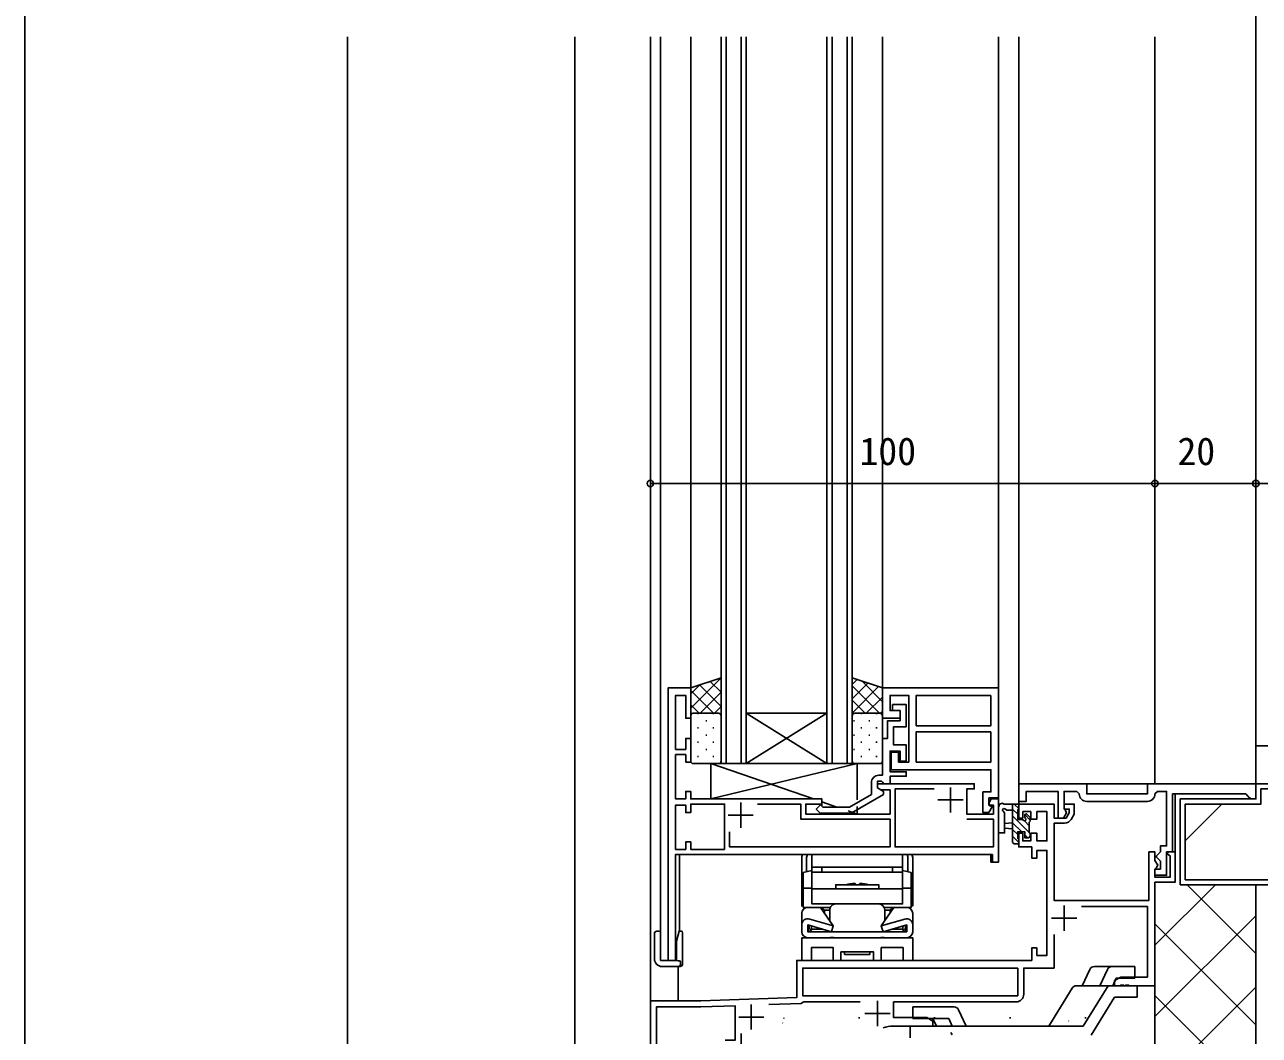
# Model space of a CAD drawing. Units: millimetres, scale not verified. Extents: x -437 to 438, y -344 to 341.
# Drawn here: x -436.8 to -192.1, y -206.9 to -6.7 of the extents above; entities that cross this region are included whole.
import ezdxf
from ezdxf.enums import TextEntityAlignment as Align

# ---------------------------------------------------------------- set-up
doc = ezdxf.new("R2010")
doc.units = ezdxf.units.MM
doc.header["$LTSCALE"] = 2
for name, color, linetype in [('0-2_YKK_11', 7, 'Continuous'), ('0-3_YKK_12', 2, 'Continuous'), ('0-4_YKK_13', 4, 'Continuous'), ('0-6_YKK_D', 6, 'Continuous'), ('0-7_YKK_ZWAK', 7, 'Continuous'), ('0-8_YSS_K', 3, 'Continuous')]:
    doc.layers.add(name, color=color, linetype=linetype)
doc.styles.add('ＭＳ ゴシック', font='')
doc.styles.get('ＭＳ ゴシック').set_extended_font_data('MS Gothic')

msp = doc.modelspace()

# ---------------------------------------------------------------- linework, layer by layer
at = {"layer": '0-2_YKK_11'}
for p, q in [((-253.3, -157.787), (-253.3, -162.787)), ((-294.9, -160.787), (-294.9, -165.787)), ((-255.8, -160.287), (-250.8, -160.287)), ((-226.3, -160.587), (-214.3, -160.587)), ((-297.4, -163.287), (-292.4, -163.287)), ((-230.8, -181.187), (-230.8, -186.187)), ((-233.3, -183.687), (-228.3, -183.687)), ((-267.8, -200.087), (-267.8, -205.087)), ((-292.8, -200.787), (-292.8, -205.787)), ((-270.3, -202.587), (-265.3, -202.587)), ((-295.3, -203.287), (-290.3, -203.287))]:
    msp.add_line(p, q, dxfattribs=at)
for points in [[(-245, -171.087), (-307.8, -171.087), (-307.8, -192.087), (-309.3, -192.087), (-309.3, -138.087), (-304.8, -138.087), (-304.8, -144.087), (-305.8, -144.087), (-305.8, -139.587), (-307.8, -139.587), (-307.8, -150.287), (-305.8, -150.287), (-305.8, -148.087), (-304.8, -148.087), (-304.8, -152.787), (-305.8, -152.787), (-305.8, -151.287), (-307.8, -151.287), (-307.8, -160.087), (-305.8, -160.087), (-305.8, -158.587), (-304.8, -158.587), (-304.8, -160.087), (-278.8, -160.087), (-278.8, -161.087), (-282, -161.087), (-282, -163.087), (-265.3, -163.087), (-265.3, -158.287), (-267.107, -158.287), (-267.8, -157.887), (-267.8, -157.087), (-248.6, -157.087), (-248.6, -158.087), (-250.1, -158.087), (-250.1, -163.087), (-244.8, -163.087), (-244.8, -161.287), (-245.527, -161.287), (-245.723, -160.946)], [(-267.5, -155.387), (-266.8, -155.387), (-266.8, -148.087), (-265.8, -148.087), (-265.8, -144.587), (-263.3, -144.587), (-263.3, -142.587), (-264.8, -142.587), (-264.8, -141.387), (-262.1, -141.387), (-262.1, -145.787), (-264.6, -145.787), (-264.6, -149.387), (-262.1, -149.387), (-262.1, -152.587), (-263.3, -152.587), (-263.3, -150.587), (-265.3, -150.587), (-265.3, -154.687), (-262.1, -154.687), (-262.1, -155.587), (-265.3, -155.587), (-265.3, -157.087), (-266.5, -157.087), (-266.8, -156.787), (-267, -156.587), (-267.8, -156.587), (-267.8, -157.887), (-266.6, -158.579), (-266.6, -159.179)], [(-266.6, -159.179), (-273.021, -162.887), (-279.149, -162.887), (-279.924, -162.111), (-279.076, -161.262), (-278.651, -161.687), (-273.343, -161.687), (-269, -159.179), (-269, -156.887)], [(-256.586, -158.087), (-264.3, -158.087), (-264.3, -169.587), (-244.8, -169.587), (-244.8, -164.087), (-250.1, -164.087)], [(-192.8, -157.087), (-214.3, -157.087), (-214.3, -159.087), (-226.3, -159.087), (-226.3, -157.087), (-239.8, -157.087), (-239.8, -160.587), (-238.3, -160.587), (-238.3, -158.587), (-232, -158.587), (-232, -163.887), (-230.949, -163.887), (-230.34, -162.832), (-230.55, -162.387), (-230.8, -162.091), (-230.8, -158.587), (-228.3, -158.587), (-227.8, -159.087)], [(-212.8, -159.087), (-212.3, -158.587), (-210.5, -158.587), (-210.5, -169.387), (-211.7, -169.387), (-211.7, -170.587), (-212, -170.887), (-212.5, -171.387), (-212.5, -171.587), (-212, -172.087), (-211.7, -172.387), (-211.7, -173.987), (-212.8, -173.987), (-212.8, -175.187), (-210.5, -175.187), (-210.5, -170.587), (-209.3, -170.587), (-209.3, -159.087), (-194.8, -159.087), (-194.3, -159.587), (-193.8, -160.087), (-192.8, -160.087), (-192.8, -157.087)], [(-297.1, -166.623), (-297.1, -169.587), (-265.3, -169.587), (-265.3, -164.087), (-283, -164.087), (-283, -161.087), (-291.564, -161.087)], [(-245.723, -160.946), (-245.227, -160.087), (-243.8, -160.087), (-243.8, -172.587), (-245, -172.587), (-245, -171.087)], [(-239, -162.587), (-239, -163.887), (-239.8, -163.887), (-239.8, -161.087), (-232.8, -161.087), (-232.8, -163.887), (-230.417, -163.887), (-229.8, -162.819), (-229.8, -162.087), (-230.8, -162.087), (-230.8, -161.087), (-228.8, -161.087), (-228.8, -163.087), (-229.406, -164.137)], [(-312.8, -212.087), (-312.8, -200.087), (-302.8, -200.087), (-283.8, -199.423), (-283.8, -192.087), (-237.2, -192.087), (-237.2, -189.587), (-236.2, -189.587), (-236.2, -191.087), (-234.2, -191.087), (-234.2, -170.287), (-236.2, -170.287), (-236.2, -171.787), (-237.2, -171.787), (-237.2, -169.587), (-239.8, -169.587), (-239.8, -166.887), (-239, -166.887), (-239, -168.387), (-237.4, -168.387), (-237.4, -166.887), (-236.2, -166.887), (-236.2, -168.387), (-234.2, -168.387), (-234.2, -162.587), (-236.2, -162.587), (-236.2, -164.087), (-237.4, -164.087), (-237.4, -162.587), (-239, -162.587)], [(-230.705, -164.887), (-232.8, -164.887), (-232.8, -180.187), (-214, -180.187), (-214, -170.587), (-212.8, -170.587), (-212.8, -172.267), (-212.24, -173.237), (-212.5, -173.687), (-212.8, -173.987), (-212.8, -175.587), (-209.8, -175.587), (-209.8, -171.348), (-210.34, -171.037), (-210.22, -170.587), (-208.8, -170.587), (-208.8, -176.587), (-212.8, -176.587), (-212.8, -197.087), (-217.842, -197.087), (-218.025, -196.967), (-218.575, -196.967), (-218.758, -197.087), (-218.842, -197.087), (-219.025, -196.967), (-219.575, -196.967), (-219.758, -197.087), (-220.8, -197.087), (-220.8, -196.087), (-219.588, -195.387), (-214.3, -195.387), (-214.3, -181.387), (-227.353, -181.387)], [(-232.8, -186.959), (-232.8, -193.587), (-238.8, -193.587), (-238.8, -198.787)], [(-271.247, -200.287), (-282.377, -200.287), (-282.639, -200.439), (-282.89, -200.592), (-289.304, -200.816)], [(-240.3, -200.287), (-264.6, -200.287), (-264.6, -203.387), (-258.012, -203.387), (-256.8, -204.087), (-256.8, -205.087), (-264.702, -205.087)], [(-298, -207.887), (-296, -207.887), (-296, -201.05), (-302.779, -201.287), (-311.6, -201.287), (-311.6, -210.887)], [(-294.8, -206.559), (-294.8, -209.087)]]:
    msp.add_lwpolyline(points, dxfattribs=at)
for points in [[(-243.8, -138.087), (-266.8, -138.087), (-266.8, -144.087), (-263.3, -144.087), (-263.3, -142.587), (-265.3, -142.587), (-265.3, -139.587), (-261.6, -139.587), (-261.6, -152.787), (-263.6, -152.787), (-263.6, -150.787), (-265.1, -150.787), (-265.1, -154.287), (-245.3, -154.287), (-245.3, -158.687), (-246.9, -158.687), (-246.9, -162.787), (-245.753, -162.787), (-245.09, -161.639), (-245.7, -161.287), (-245.7, -159.887), (-243.8, -159.887)], [(-245.3, -139.587), (-260.1, -139.587), (-260.1, -145.587), (-245.3, -145.587)], [(-245.3, -146.787), (-260.1, -146.787), (-260.1, -152.787), (-245.3, -152.787)], [(-298.1, -170.087), (-298.1, -161.087), (-304.8, -161.087), (-304.8, -162.787), (-305.8, -162.787), (-305.8, -161.287), (-307.8, -161.287), (-307.8, -170.087), (-305.8, -170.087), (-305.8, -168.587), (-304.8, -168.587), (-304.8, -170.087)], [(-240, -193.587), (-282.6, -193.587), (-282.6, -199.087), (-240, -199.087)]]:
    msp.add_lwpolyline(points, close=True, dxfattribs=at)
for centre, radius, start, end in [((-267.5, -156.887), 1.5, 90.00001, 179.99999), ((-226.3, -159.087), 1.5, 180.00002, 270), ((-214.3, -159.087), 1.5, 270, 0), ((-230.705, -163.387), 1.5, 269.99999, 330.00001), ((-240.3, -198.787), 1.5, 270.00001, 359.99999), ((-264.702, -210.287), 5.2, 90.00002, 111.91926)]:
    msp.add_arc(centre, radius, start, end, dxfattribs=at)
at = {"layer": '0-3_YKK_12'}
for p, q in [((-192.8, 134.413), (-192.8, -23.087)), ((-312.8, -200.387), (-312.8, -9.087)), ((-310.8, -192.087), (-310.8, -9.087)), ((-304.8, -9.087), (-304.8, -138.087)), ((-298.8, -9.087), (-298.8, -153.087)), ((-297.8, -9.087), (-297.8, -153.087)), ((-294.8, -9.087), (-294.8, -153.087)), ((-293.8, -9.087), (-293.8, -153.087)), ((-277.8, -9.087), (-277.8, -153.087)), ((-276.8, -9.087), (-276.8, -153.087)), ((-273.8, -9.087), (-273.8, -153.087)), ((-272.8, -9.087), (-272.8, -153.087)), ((-266.8, -138.087), (-266.8, -9.087)), ((-243.8, -9.087), (-243.8, -138.587)), ((-239.8, -157.587), (-239.8, -9.087)), ((-212.8, -9.087), (-212.8, -157.087)), ((-192.8, -9.087), (-192.8, -157.087)), ((-192.8, -26.087), (-192.8, -149.587)), ((-305.3, -138.087), (-304.8, -138.087)), ((-266.8, -138.087), (-266.3, -138.087)), ((-293.8, -143.087), (-277.8, -143.087)), ((-293.8, -143.087), (-277.8, -153.087)), ((-293.8, -153.087), (-277.8, -143.087)), ((-192.8, -149.587), (-172.4, -149.587)), ((-298.8, -153.087), (-272.8, -153.087)), ((-239.3, -157.087), (-239.8, -157.087)), ((-213.8, -157.087), (-226.8, -157.087)), ((-192.8, -157.087), (-193.3, -157.087)), ((-243.8, -159.387), (-243.8, -160.387)), ((-243.8, -161.087), (-243.6, -161.087)), ((-240.1, -161.087), (-239.8, -161.087)), ((-239.8, -159.087), (-239.8, -161.087)), ((-208.8, -170.887), (-208.8, -159.087)), ((-307, -186.287), (-307, -171.087)), ((-245.3, -172.587), (-245.3, -171.087)), ((-281.85, -174.512), (-281.85, -171.887)), ((-280.8, -173.587), (-262.8, -173.587)), ((-278.8, -173.587), (-278.8, -174.587)), ((-264.8, -174.587), (-264.8, -173.587)), ((-261.75, -171.887), (-261.75, -174.512)), ((-244.7, -172.587), (-245.3, -172.587)), ((-280.8, -177.787), (-282.5, -177.787)), ((-280.8, -177.887), (-262.8, -177.887)), ((-272.35, -176.787), (-272.05, -177.087)), ((-271.55, -177.087), (-271.25, -176.787)), ((-261.1, -177.787), (-262.8, -177.787)), ((-282.8, -182.787), (-282.8, -185.016)), ((-279.05, -181.587), (-276.55, -185.247)), ((-264.55, -181.587), (-267.05, -185.247)), ((-260.8, -185.016), (-260.8, -182.787)), ((-282.8, -186.387), (-282.8, -185.016)), ((-281.45, -186.244), (-281.45, -185.171)), ((-278.651, -185.887), (-280.85, -185.887)), ((-264.949, -185.887), (-262.75, -185.887)), ((-262.15, -185.171), (-262.15, -186.244)), ((-260.8, -185.016), (-260.8, -186.387)), ((-277.399, -187.587), (-281.6, -187.587)), ((-277.25, -186.387), (-277.25, -186.293)), ((-267.399, -187.587), (-276.201, -187.587)), ((-266.35, -186.387), (-266.35, -186.293)), ((-262, -187.587), (-266.201, -187.587)), ((-310.8, -192.087), (-309, -192.087)), ((-307.6, -192.087), (-308.1, -192.087)), ((-307.8, -191.787), (-307.8, -192.087)), ((-307.3, -193.287), (-307.3, -200.087))]:
    msp.add_line(p, q, dxfattribs=at)
for points in [[(-309, -138.087), (-309.3, -138.087), (-309.3, -138.387)], [(-280.8, -174.587), (-280.8, -171.087), (-262.8, -171.087), (-262.8, -174.587)], [(-282.8, -171.887), (-282.8, -181.287), (-282.5, -181.287)], [(-260.8, -171.887), (-260.8, -181.287), (-261.1, -181.287)], [(-243.8, -172.287), (-243.8, -172.587), (-244.1, -172.587)], [(-277.141, -181.587), (-282.5, -181.587), (-282.5, -174.687), (-280.8, -174.231)], [(-266.459, -181.587), (-261.1, -181.587), (-261.1, -174.687), (-262.8, -174.231)], [(-275.85, -177.887), (-276.05, -177.687), (-276.05, -177.087), (-267.55, -177.087), (-267.55, -177.687), (-267.75, -177.887)], [(-278.3, -182.685), (-278.3, -182.087), (-278.8, -181.587), (-278.8, -181.953)], [(-277.25, -184.222), (-277.25, -182.087), (-278.3, -182.087)], [(-266.35, -184.222), (-266.35, -182.087), (-265.3, -182.087)], [(-265.3, -182.685), (-265.3, -182.087), (-264.8, -181.587), (-264.8, -181.953)], [(-281.224, -183.877), (-276.55, -185.247), (-276.926, -186.387), (-281.6, -185.032), (-281.6, -186.387), (-262, -186.387), (-262, -185.032), (-266.674, -186.387), (-267.05, -185.247), (-262.376, -183.877)], [(-281.35, -185.135), (-281.35, -185.687), (-280.65, -186.387)], [(-280.85, -185.264), (-280.85, -185.887), (-281.145, -186.182)], [(-262.25, -185.135), (-262.25, -185.687), (-262.95, -186.387)], [(-262.75, -185.249), (-262.75, -185.887), (-262.455, -186.182)]]:
    msp.add_lwpolyline(points, dxfattribs=at)
for points in [[(-280.8, -174.587), (-262.8, -174.587), (-262.8, -180.887), (-280.8, -180.887)], [(-282.8, -187.587), (-260.8, -187.587), (-260.8, -192.087), (-262.73, -192.087), (-262.73, -189.517), (-267.05, -189.517), (-267.05, -192.087), (-268.55, -192.087), (-268.55, -190.387), (-275.05, -190.387), (-275.05, -192.087), (-276.55, -192.087), (-276.55, -189.517), (-280.87, -189.517), (-280.87, -192.087), (-282.8, -192.087)], [(-269.3, -190.387), (-274.3, -190.387), (-274.3, -190.887), (-269.3, -190.887)]]:
    msp.add_lwpolyline(points, close=True, dxfattribs=at)
for centre, radius, start, end in [((-280.8, -171.887), 2, 156.42183, 180.00002), ((-279.85, -171.887), 2, 156.42183, 180.00002), ((-263.75, -171.887), 2, 0, 23.57819), ((-262.8, -171.887), 2, 0, 23.57819), ((-271.8, -184.589), 7.823, 94.03607, 106.44467), ((-271.8, -184.589), 7.823, 73.55535, 85.96395), ((-276.05, -182.087), 1.2, 89.99998, 180.00002), ((-267.55, -182.087), 1.2, 0, 89.99998), ((-281.6, -182.787), 1.2, 89.99998, 180.00002), ((-262, -182.787), 1.2, 0, 89.99998), ((-281.6, -185.016), 1.2, 71.7432, 180.00002), ((-262, -185.016), 1.2, 0, 108.25682), ((-281.6, -186.387), 1.2, 180.00002, 270), ((-276.8, -190.117), 2.6, 76.67464, 103.32538), ((-266.8, -190.117), 2.6, 76.67464, 103.32538), ((-262, -186.387), 1.2, 270, 0)]:
    msp.add_arc(centre, radius, start, end, dxfattribs=at)
at = {"layer": '0-4_YKK_13'}
for p, q in [((-304.8, -142.116), (-298.8, -136.116)), ((-298.8, -138.944), (-300.943, -136.801)), ((-298.8, -136.116), (-298.822, -136.094)), ((-272.8, -137.4), (-271.815, -136.415)), ((-266.8, -140.832), (-270.918, -136.714)), ((-304.8, -139.288), (-302.998, -137.486)), ((-304.8, -138.087), (-304.8, -143.587)), ((-300.315, -143.087), (-304.8, -138.601)), ((-298.8, -141.773), (-303.065, -137.508)), ((-302.942, -143.087), (-298.8, -138.944)), ((-272.8, -140.229), (-269.693, -137.122)), ((-267.374, -143.087), (-272.8, -137.66)), ((-272.8, -143.057), (-267.572, -137.829)), ((-266.8, -138.087), (-266.8, -143.587)), ((-303.143, -143.087), (-304.8, -141.43)), ((-300.114, -143.087), (-298.8, -141.773)), ((-270.202, -143.087), (-272.8, -140.489)), ((-270.001, -143.087), (-266.8, -139.886)), ((-304.8, -152.587), (-304.8, -143.587)), ((-304.3, -143.087), (-299.3, -143.087)), ((-303.445, -143.182), (-303.245, -143.182)), ((-300.415, -143.182), (-300.215, -143.182)), ((-298.8, -143.587), (-298.8, -152.587)), ((-272.749, -143.368), (-272.8, -143.317)), ((-272.8, -143.587), (-272.8, -152.587)), ((-267.3, -143.087), (-272.3, -143.087)), ((-271.115, -143.182), (-270.915, -143.182)), ((-268.085, -143.182), (-267.885, -143.182)), ((-267.186, -143.1), (-266.8, -142.714)), ((-266.8, -152.587), (-266.8, -143.587)), ((-304.8, -144.597), (-304.66, -144.597)), ((-303.445, -146.012), (-303.245, -146.012)), ((-301.83, -144.597), (-301.63, -144.597)), ((-300.415, -146.012), (-300.215, -146.012)), ((-272.53, -144.597), (-272.33, -144.597)), ((-271.115, -146.012), (-270.915, -146.012)), ((-269.5, -144.597), (-269.3, -144.597)), ((-268.085, -146.012), (-267.885, -146.012)), ((-304.8, -147.427), (-304.66, -147.427)), ((-303.445, -148.842), (-303.245, -148.842)), ((-301.83, -147.427), (-301.63, -147.427)), ((-300.415, -148.842), (-300.215, -148.842)), ((-272.53, -147.427), (-272.33, -147.427)), ((-271.115, -148.842), (-270.915, -148.842)), ((-269.5, -147.427), (-269.3, -147.427)), ((-268.085, -148.842), (-267.885, -148.842)), ((-304.8, -150.257), (-304.66, -150.257)), ((-303.445, -151.672), (-303.245, -151.672)), ((-301.83, -150.257), (-301.63, -150.257)), ((-300.415, -151.672), (-300.215, -151.672)), ((-272.53, -150.257), (-272.33, -150.257)), ((-271.115, -151.672), (-270.915, -151.672)), ((-269.5, -150.257), (-269.3, -150.257)), ((-268.085, -151.672), (-267.885, -151.672)), ((-299.3, -153.087), (-304.3, -153.087)), ((-300.8, -153.087), (-300.8, -160.087)), ((-300.8, -153.087), (-271.8, -153.087)), ((-280.5, -160.087), (-300.8, -153.087)), ((-272.3, -153.087), (-267.3, -153.087)), ((-275.86, -161.687), (-278.8, -160.673)), ((-241, -168.687), (-241, -161.087)), ((-239.8, -161.956), (-240.669, -161.087)), ((-271.8, -161.604), (-271.8, -163.087)), ((-240, -163.103), (-241, -162.103)), ((-237.7, -166.75), (-241, -163.45)), ((-240, -164.187), (-240, -162.187)), ((-237.5, -164.256), (-238.544, -163.212)), ((-239.21, -166.587), (-241, -164.797)), ((-240, -167.144), (-241, -166.144)), ((-237.7, -165.403), (-238.679, -164.424)), ((-237.7, -164.687), (-237.5, -164.487)), ((-239.8, -168.691), (-241, -167.491)), ((-238.01, -167.787), (-238.6, -167.197)), ((-237.8, -167.787), (-237.5, -167.487)), ((-237.504, -166.946), (-237.659, -166.791)), ((-312, -186.787), (-312, -191.787)), ((-311.1, -186.287), (-311.5, -186.287)), ((-307.6, -188.287), (-307.35, -187.287)), ((-307.6, -188.287), (-307.6, -192.142)), ((-306.4, -187.287), (-306.4, -186.587)), ((-306.4, -192.787), (-306.4, -187.287)), ((-307.295, -192.148), (-310.8, -192.087)), ((-310.5, -193.287), (-307.3, -193.287)), ((-307.3, -193.287), (-306.9, -193.287)), ((-307.295, -192.148), (-307.095, -192.151)), ((-306.8, -192.787), (-306.8, -192.451)), ((-216.8, -193.287), (-224.798, -193.286)), ((-216.8, -195.587), (-216.8, -193.287)), ((-227.207, -197.087), (-225.705, -193.864)), ((-222.2, -193.864), (-223.703, -197.087)), ((-220.466, -195.587), (-221.165, -197.087)), ((-216.8, -195.587), (-220.466, -195.587)), ((-229.212, -197.565), (-233.816, -205.086)), ((-228.359, -197.087), (-216.3, -197.087)), ((-222.082, -197.087), (-227.025, -205.087)), ((-216.3, -199.387), (-216.3, -197.087)), ((-220.8, -199.387), (-225.449, -206.912)), ((-216.3, -199.387), (-220.8, -199.387)), ((-260.8, -201.286), (-252.616, -201.286)), ((-260.8, -203.586), (-260.8, -201.286)), ((-251.71, -201.864), (-250.207, -205.086)), ((-261.3, -205.086), (-227.025, -205.087)), ((-261.3, -207.386), (-261.3, -205.086)), ((-260.8, -203.586), (-253.665, -203.586)), ((-256.101, -205.086), (-256.8, -203.586)), ((-252.966, -205.086), (-253.665, -203.586))]:
    msp.add_line(p, q, dxfattribs=at)
for points in [[(-298.8, -143.587), (-298.8, -136.087), (-304.8, -138.087)], [(-272.8, -143.587), (-272.8, -136.087), (-266.8, -138.087)], [(-300.8, -160.087), (-271.8, -153.087), (-271.8, -160.28)], [(-300.8, -160.087), (-278.8, -160.087), (-278.8, -161.538)], [(-240, -162.187), (-239.8, -161.987), (-239.8, -161.087), (-242.78, -161.087), (-243.04, -160.937), (-243.595, -161.141), (-243.695, -161.424), (-243.8, -161.652), (-243.8, -166.814), (-242.6, -166.815), (-242.597, -162.853), (-242.799, -162.57)], [(-278.8, -162.887), (-278.8, -163.087), (-271.8, -163.087), (-273.628, -162.456)], [(-242.44, -162.137), (-242.18, -162.287), (-241, -162.287)], [(-237.5, -164.487), (-237.5, -163.762), (-238.23, -163.033), (-238.6, -163.186), (-238.6, -163.726), (-238.464, -163.977)], [(-241, -165.987), (-242.6, -165.844), (-242.6, -164.929), (-241, -164.787)], [(-238.81, -164.323), (-239.061, -164.187), (-240, -164.187)], [(-237.5, -167.487), (-237.5, -166.987), (-237.7, -166.787), (-237.7, -164.687)], [(-241, -168.687), (-240.7, -168.987), (-239.8, -168.987), (-239.8, -168.087), (-240, -167.887), (-240, -166.587), (-238.6, -166.587), (-238.6, -167.787), (-237.8, -167.787)], [(-310.8, -192.087), (-310.8, -186.787), (-310.8, -186.587)], [(-306.7, -186.287), (-307.1, -186.287), (-307.35, -187.287)]]:
    msp.add_lwpolyline(points, dxfattribs=at)
for centre, radius, start, end in [((-304.3, -143.587), 0.5, 90, 180), ((-299.3, -143.587), 0.5, 0, 90), ((-272.3, -143.587), 0.5, 90, 180), ((-267.3, -143.587), 0.5, 0, 90), ((-304.3, -152.587), 0.5, 180, 270), ((-299.3, -152.587), 0.5, 270, 0), ((-272.3, -152.587), 0.5, 180, 270), ((-267.3, -152.587), 0.5, 270, 0), ((-242.7, -162.287), 0.3, 30.00001, 250.81027), ((-238.6, -164.187), 0.25, 213.05573, 56.94427), ((-311.5, -186.787), 0.5, 90, 180), ((-311.1, -186.587), 0.3, 0, 90), ((-306.7, -186.587), 0.3, 0, 90), ((-310.5, -191.787), 1.5, 180, 270), ((-307.3, -192.787), 0.5, 270, 0), ((-307.1, -192.451), 0.3, 0, 89), ((-306.9, -192.787), 0.5, 270, 0), ((-224.798, -194.286), 1, 90, 155.00493), ((-221.294, -194.287), 1, 90, 154.99902), ((-228.359, -198.087), 1, 90, 148.53714), ((-252.616, -202.286), 1, 24.99483, 90)]:
    msp.add_arc(centre, radius, start, end, dxfattribs=at)
at = {"layer": '0-6_YKK_D'}
for p, q in [((-312.8, -114.587), (-312.8, -96.587)), ((-212.8, -97.587), (-312.8, -97.587)), ((-212.8, -114.587), (-212.8, -96.587)), ((-212.8, -114.587), (-212.8, -96.587)), ((-192.8, -97.587), (-212.8, -97.587)), ((-192.8, -114.587), (-192.8, -96.587)), ((-192.8, -114.587), (-192.8, -96.587)), ((-192.8, -97.587), (-140.2, -97.587))]:
    msp.add_line(p, q, dxfattribs=at)
for centre in [(-312.8, -97.587), (-212.8, -97.587), (-212.8, -97.587), (-192.8, -97.587), (-192.8, -97.587)]:
    msp.add_circle(centre, 0.637, dxfattribs=at)
at = {"layer": '0-7_YKK_ZWAK'}
msp.add_line((-436.8, 306.2), (-436.8, -343.8), dxfattribs=at)
at = {"layer": '0-8_YSS_K'}
for p, q in [((-372.8, -9.087), (-372.8, -219.515)), ((-206.8, -168.363), (-199.524, -161.087)), ((-212.8, -189.078), (-200.808, -177.087)), ((-192.8, -190.715), (-206.429, -177.087)), ((-192.8, -308.8), (-192.8, -177.087)), ((-212.8, -203.22), (-192.8, -183.22)), ((-192.8, -204.857), (-212.8, -184.857)), ((-212.8, -196.587), (-212.8, -247.087)), ((-212.8, -217.363), (-192.8, -197.363)), ((-217.434, -199.193), (-217.417, -199.241)), ((-192.8, -218.999), (-212.8, -198.999)), ((-286.594, -204.456), (-286.578, -204.504)), ((-286.358, -203.43), (-286.358, -203.565)), ((-271.408, -203.315), (-271.408, -203.565)), ((-256.458, -203.315), (-256.458, -203.565)), ((-241.508, -203.315), (-241.508, -203.565)), ((-229.911, -204.073), (-229.894, -204.12)), ((-226.558, -203.315), (-226.558, -203.565)), ((-253.255, -206.377), (-252.979, -206.794))]:
    msp.add_line(p, q, dxfattribs=at)
msp.add_lwpolyline([(-327.8, -9.087), (-327.8, -211.58), (-372.8, -219.515)], dxfattribs=at)
for points in [[(-207.8, -177.087), (-207.8, -160.087), (-192.8, -160.087), (-192.8, -157.087), (-127.8, -157.087), (-127.8, -177.087), (-137.8, -177.087), (-137.8, -172.087), (-152.8, -172.087), (-152.8, -177.087)], [(-206.8, -176.087), (-206.8, -161.087), (-191.8, -161.087), (-191.8, -158.087), (-128.8, -158.087), (-128.8, -176.087), (-136.8, -176.087), (-136.8, -171.087), (-153.8, -171.087), (-153.8, -176.087)]]:
    msp.add_lwpolyline(points, close=True, dxfattribs=at)

# ---------------------------------------------------------------- texts
at = {"layer": '0-6_YKK_D', "style": 'ＭＳ ゴシック'}
for s, p in [('100', (-271.365, -95.587)), ('20', (-208.34, -95.587))]:
    msp.add_text(s, height=5.499, dxfattribs=at).set_placement(p, align=Align.BOTTOM_LEFT)

doc.saveas('drawing.dxf')
